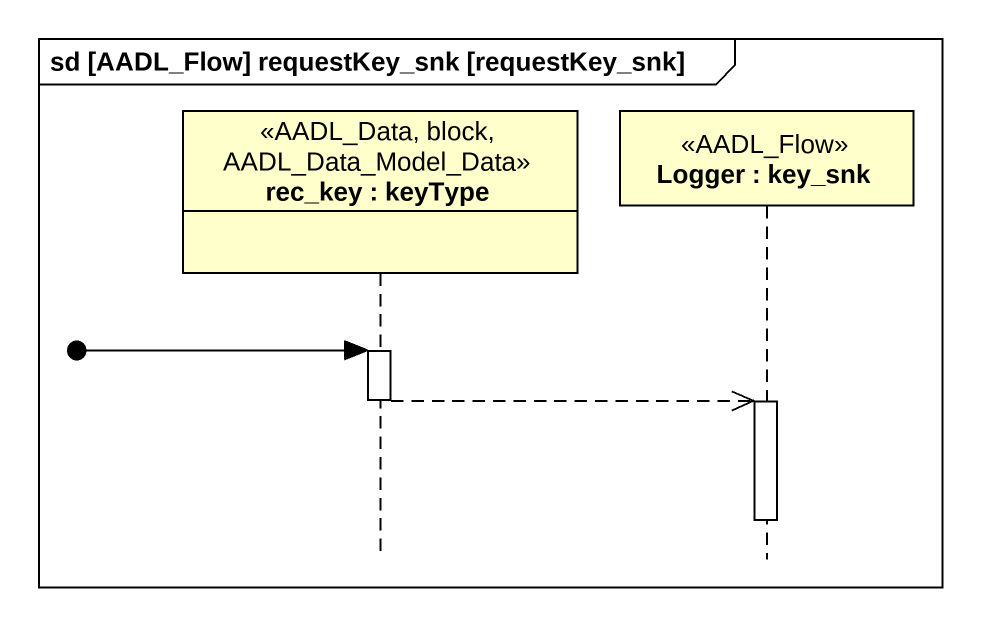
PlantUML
@startuml
mainframe sd [AADL_Flow] requestKey_snk [requestKey_snk]
hide footbox
participant "rec_key : keyType" as rec_key <<AADL_Data, block, AADL_Data_Model_Data>>
participant "Logger : key_snk" as Logger <<AADL_Flow>>

[o-> rec_key
activate rec_key
rec_key -->> Logger
deactivate rec_key
activate Logger
deactivate Logger
@enduml
